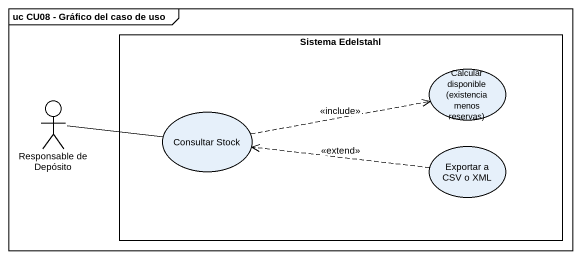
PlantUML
@startuml
mainframe uc CU08 - Gráfico del caso de uso
rectangle "Sistema Edelstahl" as Sistema_Edelstahl {
  usecase "Calcular disponible (existencia menos reservas)" as Calcular_disponible
  usecase "Consultar Stock" as Consultar_Stock
  usecase "Exportar a CSV o XML" as Exportar_a_CSV_o_XML
}
actor "Responsable de Depósito" as Responsable_de_Depósito
Responsable_de_Depósito -right- Consultar_Stock
Consultar_Stock .right.> Calcular_disponible : <<include>>
Exportar_a_CSV_o_XML .left.> Consultar_Stock : <<extend>>
@enduml
